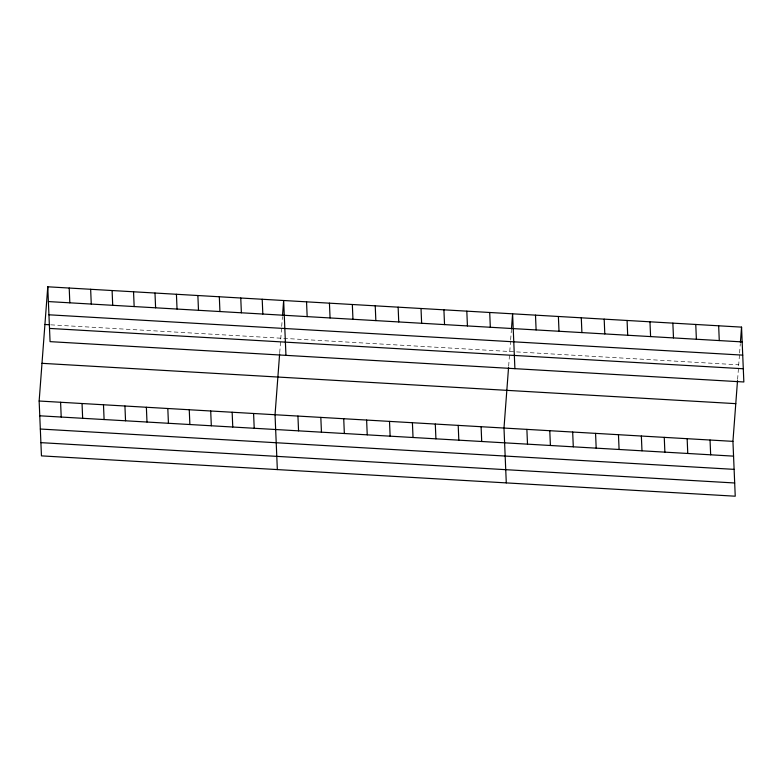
<?xml version="1.0" encoding="UTF-8"?>
<svg xmlns="http://www.w3.org/2000/svg" width="783" height="783" viewBox="0 0 783 783"><rect width="100%" height="100%" fill="white"/><g stroke="black" fill="none" stroke-linecap="round" stroke-linejoin="round"><path stroke-width="0.59" stroke-dasharray="3.92 2.94" d="M279.707 352.761L281.606 327.597M281.694 326.423L282.409 316.998M508.656 366.072L509.576 353.936M509.762 351.508L510.555 340.908M510.643 339.734L511.358 330.309M737.615 379.383L739.504 354.219M739.592 353.045L740.307 343.62M50.875 324.837L738.712 364.819"/><path stroke-width="1.17" d="M737.517 380.597L732.937 441.358L735.237 496.207L41.45 455.872L39.15 401.023L47.763 286.793L741.55 327.128L743.85 381.977L50.063 341.642L47.763 286.793M279.619 353.975L275.039 414.736L277.339 469.585M282.497 315.823L283.652 300.506L285.952 355.355M508.568 367.286L503.988 428.047L506.288 482.896M511.446 329.124L512.601 313.817L514.901 368.666M740.395 342.435L741.55 327.128M48.38 301.572L742.167 341.907M48.938 314.795L742.724 355.13M44.915 324.485L49.681 324.759M49.505 328.42L743.292 368.754M41.988 363.322L735.785 403.656M39.15 401.023L732.937 441.358M39.767 415.802L733.563 456.137M40.325 429.025L734.111 469.36M40.892 442.649L734.689 482.984M718.657 325.797L719.274 340.576M710.044 440.026L710.661 454.806M695.764 324.465L696.381 339.245M687.151 438.695L687.768 453.474M672.861 323.134L673.488 337.913M664.258 437.364L664.875 452.153M649.968 321.803L650.595 336.582M641.355 436.033L641.982 450.822M627.075 320.472L627.692 335.251M618.462 434.702L619.089 449.491M604.182 319.141L604.799 333.92M595.569 433.371L596.186 448.16M581.289 317.81L581.906 332.589M572.676 432.04L573.293 446.829M558.387 316.479L559.013 331.258M549.783 430.709L550.4 445.498M535.494 315.148L536.11 329.927M526.881 429.378L527.507 444.167M489.708 312.486L490.324 327.274M481.095 426.715L481.711 441.504M466.815 311.154L467.431 325.943M458.202 425.384L458.818 440.173M443.912 309.823L444.538 324.612M435.299 424.053L435.925 438.842M421.019 308.492L421.636 323.281M412.406 422.722L413.033 437.511M398.126 307.161L398.743 321.95M389.513 421.391L390.13 436.18M375.233 305.83L375.85 320.619M366.62 420.06L367.237 434.849M352.33 304.499L352.957 319.288M343.727 418.729L344.344 433.518M329.437 303.168L330.064 317.957M320.824 417.398L321.451 432.187M306.544 301.837L307.161 316.626M297.931 416.067L298.558 430.856M262.207 299.253L262.824 314.042M253.594 413.493L254.211 428.272M240.763 298.01L241.379 312.799M232.15 412.24L232.766 427.029M219.318 296.767L219.935 311.546M210.705 410.997L211.322 425.786M197.874 295.514L198.491 310.303M189.261 409.744L189.877 424.533M176.429 294.271L177.046 309.06M167.816 408.501L168.433 423.29M154.985 293.028L155.602 307.807M146.372 407.258L146.989 422.037M133.541 291.775L134.157 306.564M124.928 406.005L125.544 420.794M112.096 290.532L112.713 305.321M103.483 404.762L104.1 419.551M90.652 289.279L91.268 304.068M82.039 403.519L82.655 418.298M69.207 288.036L69.824 302.825M60.594 402.266L61.211 417.055"/></g></svg>
